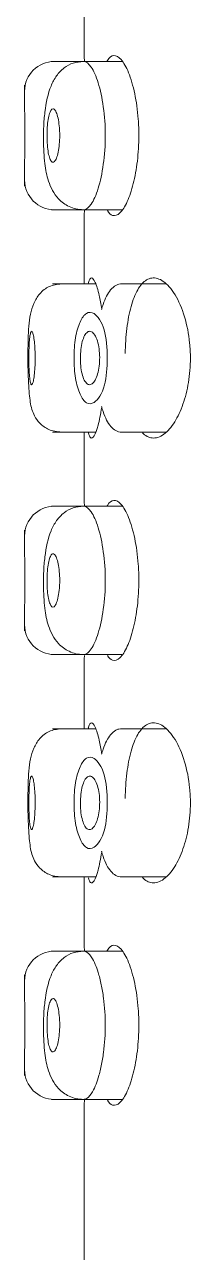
# Model space of a CAD drawing. Header units: metres. Extents: x 113 to 2416, y -346 to 476.
# Drawn here: x 322.66775 to 322.67054, y -163.37175 to -163.35105 of the extents above; entities that cross this region are included whole.
import ezdxf

# ---------------------------------------------------------------- set-up
doc = ezdxf.new("R2010")
doc.units = ezdxf.units.M
doc.layers.add('SE-3', color=253, linetype='Continuous', lineweight=5)

# ---------------------------------------------------------------- blocks, each defined once
blk = doc.blocks.new('A$C289e23ee')
at = {"layer": 'SE-3'}
for p, q in [((0.01229674249810842, 0.6992492815819134), (0.01229674249810842, 0.7003992815817384)), ((0.01174672648033948, 0.6991492815819385), (0.01228905267356595, 0.6991492815819385)), ((0.01228905267356595, 0.6991492815819385), (0.01293828330375391, 0.6991492815819385)), ((0.01129674249790469, 0.6983495703744467), (0.01129674249790469, 0.6987493104935112)), ((0.01129674249790469, 0.6970492816656844), (0.01129674249790469, 0.6974545078504235)), ((0.01228893331239078, 0.6966492815818839), (0.01174672648033948, 0.6966492815818839)), ((0.01293439914746841, 0.6966492815818839), (0.01228893331239078, 0.6966492815818839)), ((0.01229674249810842, 0.6953992815818566), (0.01229674249810842, 0.6965659997113818)), ((0.01176378401299871, 0.6953992815818566), (0.01249203824858114, 0.6953992815818566)), ((0.01292634544182647, 0.6953992815818566), (0.0136657211891702, 0.6953992815818566)), ((0.01248850383211675, 0.692899281581802), (0.01176378401299871, 0.692899281581802)), ((0.01229674249810842, 0.6917492815817496), (0.01229674249810842, 0.692899281581802)), ((0.01366953769542079, 0.692899281581802), (0.01292673827123281, 0.692899281581802)), ((0.01174672648033948, 0.6916492815817747), (0.01228905267356595, 0.6916492815817747)), ((0.01228905267356595, 0.6916492815817747), (0.01293828330375391, 0.6916492815817747)), ((0.01129674249790469, 0.6908495454316181), (0.01129674249790469, 0.6912493557025101)), ((0.01129674249790469, 0.689549186570801), (0.01129674249790469, 0.6899544829073676)), ((0.01228893331239078, 0.6891492815819475), (0.01174672648033948, 0.6891492815819475)), ((0.01293439914746841, 0.6891492815819475), (0.01228893331239078, 0.6891492815819475)), ((0.01229674249810842, 0.6878992815819203), (0.01229674249810842, 0.6890659997114454)), ((0.01176378401299871, 0.6878992815819203), (0.01249203824858114, 0.6878992815819203)), ((0.01292634544182647, 0.6878992815819203), (0.0136657211891702, 0.6878992815819203)), ((0.01248850383211675, 0.6853992815818657), (0.01176378401299871, 0.6853992815818657)), ((0.01229674249810842, 0.6842492815818133), (0.01229674249810842, 0.6853992815818657)), ((0.01366953769542079, 0.6853992815818657), (0.01292673827123281, 0.6853992815818657)), ((0.01174672648033948, 0.6841492815818384), (0.01228885486347053, 0.6841492815818384)), ((0.01228885486347053, 0.6841492815818384), (0.01293828330375391, 0.6841492815818384)), ((0.01129674249790469, 0.6833503699907197), (0.01129674249790469, 0.6837493557025738)), ((0.01129674249790469, 0.6820491865708647), (0.01129674249790469, 0.6824536364061515)), ((0.01228905267356595, 0.6816492815817838), (0.01174672648033948, 0.6816492815817838)), ((0.01293439914746841, 0.6816492815817838), (0.01228905267356595, 0.6816492815817838)), ((0.01229674249810842, 0.6683992815818129), (0.01229674249810842, 0.6815659997112817))]:
    blk.add_line(p, q, dxfattribs=at)
for centre, radius, start, end in [((0.01179674250073504, 0.6986492815313596), 0.0004999999955800105, 90.00000005680013, 179.999997901105), ((-0.003647685735415962, 0.6978992320812978), 0.01600148197342734, 4.505471481603699, 4.839814444397589), ((-0.005717342872742393, 0.6978992799887038), 0.01702004296233053, 358.4841995318442, 1.516021399168602), ((0.01179674249527807, 0.6971492815933544), 0.0004999999948143282, 180.000000655338, 270.0000000120114), ((-0.003647685735415962, 0.6978992320812978), 0.01600148197342734, 355.1609158969835, 355.4705051280985), ((-0.003647685735415962, 0.6903992320811341), 0.016001481973426, 4.505471481603699, 4.839814444397589), ((0.01179674249527807, 0.6911492815703042), 0.0004999999948143681, 89.9999999879886, 179.999999344662), ((-0.005717342872742393, 0.6903992550456479), 0.01702004296234239, 358.4841995318442, 1.516021399168602), ((0.01179674250073504, 0.689649281632299), 0.0004999999955799281, 180.000002098895, 269.9999999431998), ((-0.003647685735415962, 0.6903992320811341), 0.016001481973426, 355.1609158969835, 355.4705051280985), ((-0.003647685735415962, 0.6828992320811977), 0.01600148197342605, 4.505471481603699, 4.839814444397589), ((0.01179674249527807, 0.6836492815703679), 0.0004999999948141439, 89.9999999879886, 179.999999344662), ((-0.005778878050989533, 0.6828992552733126), 0.01708157842882399, 358.4868939505658, 1.513324718322231), ((0.01179674250073504, 0.6821492816323627), 0.0004999999955800942, 180.000002098895, 269.9999999431998), ((-0.003647685735415962, 0.6828992320811977), 0.01600148197342605, 355.1609158969835, 355.4705051280985)]:
    blk.add_arc(centre, radius, start, end, dxfattribs=at)
for points, knots in [([(0.01161563820181755, 0.6979397077567029), (0.01161602853329669, 0.6979794101035424), (0.01161750810291551, 0.6980931668325212), (0.01164170170244461, 0.6983833939255675), (0.01170465840544921, 0.6986796249583023), (0.01182857854013264, 0.6989130451061811), (0.01195260155003552, 0.6990457657646658), (0.01211075296299668, 0.6991327786118546), (0.01222389375828925, 0.6991440790696544), (0.01228951157185065, 0.699149260697439)], [0, 0, 0, 0, 0.05905987100299924, 0.197582746620513, 0.4731732848924618, 0.6091925289548723, 0.7432629748513943, 0.8739842998960854, 1, 1, 1, 1]), ([(0.01265425228706363, 0.6978992815819112), (0.01265425297282263, 0.6982300886596278), (0.01257902556784529, 0.6987298040397292), (0.01241717059423308, 0.6990817247900196), (0.01233038465755953, 0.699149801122374), (0.01228967329046782, 0.6991492440793792), (0.01228898700259151, 0.6991492247601201)], [0, 0, 0, 0, 0.1242780885645578, 0.1877349867474979, 0.2511767644285069, 0.2522659744426793, 0.2522659744426793, 0.2522659744426793, 0.2522659744426793]), ([(0.01268449643879421, 0.699153706672476), (0.01268659441569753, 0.699157433949793), (0.01268870852157988, 0.6991610503003614), (0.0126908383071509, 0.6991645539979601), (0.01272275733748529, 0.6992170638082627), (0.01275906864970011, 0.6992457213282961), (0.01279726238038847, 0.6992489626484968), (0.0128364836918422, 0.6992522911744601), (0.01287874311896076, 0.6992289557411624), (0.01292039798676115, 0.6991811095377471), (0.01296299355175279, 0.6991321828173369), (0.01300611830032494, 0.6990562455601577), (0.01304516660496802, 0.6989590765670783), (0.01308415517308958, 0.6988620562238594), (0.01312015012803158, 0.6987409256583561), (0.01314841437073255, 0.698605494729307), (0.01317563883952744, 0.6984750459819935), (0.01319639976594544, 0.6983273622912094), (0.01320759198955557, 0.6981755834072629), (0.01321426228463451, 0.6980851268550197), (0.01321770075122686, 0.697991934795553), (0.01321770075122686, 0.6978992815819112)], [0.6879538776373416, 0.6879538776373416, 0.6879538776373416, 0.6879538776373416, 0.6915412841189031, 0.6915412841189031, 0.6915412841189031, 0.7453074334462056, 0.7453074334462056, 0.7453074334462056, 0.800537664067332, 0.800537664067332, 0.800537664067332, 0.8570530949455946, 0.8570530949455946, 0.8570530949455946, 0.91352361095279, 0.91352361095279, 0.91352361095279, 0.9679165987022641, 0.9679165987022641, 0.9679165987022641, 1, 1, 1, 1]), ([(0.01188696335651684, 0.6979016028047482), (0.01188696335651684, 0.6978514416169475), (0.0118846769618699, 0.6978005913918679), (0.0118803503614231, 0.6977532760455034), (0.01187602524618114, 0.6977059769436238), (0.01186954964208553, 0.6976609109379552), (0.01186156261195492, 0.6976216912785986), (0.0118535045434669, 0.697582122790962), (0.01184369534979623, 0.6975474235046732), (0.01183304625004666, 0.697520346140962), (0.01182227184966678, 0.6974929501755724), (0.01181034672612213, 0.6974726062727115), (0.01179832738893083, 0.6974609815716377), (0.01178625000096645, 0.6974493007254097), (0.01177374461479985, 0.6974461070036142), (0.01176186749302133, 0.697451728925742), (0.01175003543761477, 0.6974573295161264), (0.01173849573973484, 0.6974718440568068), (0.011728167562012, 0.6974941284746166), (0.01171793157249112, 0.6975162139845708), (0.01170859612051345, 0.6975465521589541), (0.01170085219240491, 0.6975826362339177), (0.01169317616535182, 0.697618403913637), (0.01168684534280828, 0.6976608107555222), (0.01168229238140839, 0.697706322603679), (0.01167776270034437, 0.6977516017412455), (0.01167486318576039, 0.6978012032100906), (0.01167377711220752, 0.6978510113127214), (0.01167269182673181, 0.6979007832899953), (0.01167338584622257, 0.6979521285259835), (0.01167580854774997, 0.6980008214691935), (0.01167823796953371, 0.6980496494735036), (0.01168247385425047, 0.698097147943443), (0.01168823569827282, 0.698139442275604), (0.0116940267361656, 0.6981819508985865), (0.01170152155776805, 0.6982203659895987), (0.01171020486111729, 0.6982515819268684), (0.01171894242492044, 0.6982829929273322), (0.01172912684745597, 0.6983079758463901), (0.01174001080556764, 0.6983245259207962), (0.01175096060109126, 0.6983411761064673), (0.0117629220835056, 0.6983497497008813), (0.01177494656798217, 0.698349555380517), (0.01178701578368191, 0.6983493603373319), (0.01179948232714878, 0.6983403245938717), (0.01181127220883127, 0.6983231611048524), (0.01182304844309101, 0.6983060174841995), (0.01183447431634477, 0.6982802802738917), (0.01184448463931176, 0.6982480375364304), (0.01185442224453936, 0.6982160290188659), (0.01186323658970423, 0.698176705333097), (0.01187005508921857, 0.6981333343572516), (0.01187679827847887, 0.6980904424138572), (0.01188177172156202, 0.6980423928303736), (0.01188447267435322, 0.6979932189293123), (0.01188612290246738, 0.6979631746617798), (0.01188696335651684, 0.6979323068045034), (0.01188696335651684, 0.6979016028047482)], [0, 0, 0, 0, 0.05322926260638544, 0.05322926260638544, 0.05322926260638544, 0.1064270461067685, 0.1064270461067685, 0.1064270461067685, 0.1600994989956764, 0.1600994989956764, 0.1600994989956764, 0.2144167978073999, 0.2144167978073999, 0.2144167978073999, 0.2690083979331552, 0.2690083979331552, 0.2690083979331552, 0.323396589596101, 0.323396589596101, 0.323396589596101, 0.3772944383938016, 0.3772944383938016, 0.3772944383938016, 0.4307111145655103, 0.4307111145655103, 0.4307111145655103, 0.4838473111948453, 0.4838473111948453, 0.4838473111948453, 0.5369408867986761, 0.5369408867986761, 0.5369408867986761, 0.5901807150241696, 0.5901807150241696, 0.5901807150241696, 0.6436916022112439, 0.6436916022112439, 0.6436916022112439, 0.6975402382798456, 0.6975402382798456, 0.6975402382798456, 0.7517201643193229, 0.7517201643193229, 0.7517201643193229, 0.8061088355249562, 0.8061088355249562, 0.8061088355249562, 0.8604406829346515, 0.8604406829346515, 0.8604406829346515, 0.9143782643964541, 0.9143782643964541, 0.9143782643964541, 0.9677119690016208, 0.9677119690016208, 0.9677119690016208, 1, 1, 1, 1]), ([(0.01228948151668874, 0.696649300365678), (0.01224192609373631, 0.6966517854037448), (0.01216411888748326, 0.6966572258396155), (0.0120114049045128, 0.6967104126459418), (0.0118236704728929, 0.6968492250194487), (0.0116867537421399, 0.6971174062467327), (0.01163269571037517, 0.6974286080622534), (0.01161011296147763, 0.6977292677177758), (0.01161441248808615, 0.6978957323802462), (0.01161563820181755, 0.6979397077567029)], [0, 0, 0, 0, 0.08626591237410161, 0.1670763296893203, 0.3113784924287061, 0.5306076927930327, 0.7210175846093106, 0.9368442614725473, 1, 1, 1, 1]), ([(0.01228896065134677, 0.6966493361126851), (0.01228961932650918, 0.6966493173780037), (0.01233033689817375, 0.6966487247758124), (0.01241711819142211, 0.6967167474607123), (0.01257900939248202, 0.6970686973875928), (0.01265425160130462, 0.6975684174841064), (0.01265425228706363, 0.6978992815819112)], [0.7477226244549133, 0.7477226244549133, 0.7477226244549133, 0.7477226244549133, 0.7487679924335121, 0.8122656001602627, 0.875700490160708, 1, 1, 1, 1]), ([(0.01321770075122686, 0.6978992815819112), (0.01321770075122686, 0.6977541574911612), (0.01320907861548903, 0.6976070374945067), (0.01319305514601865, 0.6974702773434984), (0.01317704826482213, 0.6973336587748946), (0.01315330461733311, 0.6972036758971427), (0.01312476928109163, 0.6970899156272736), (0.01309542430630017, 0.6969729276166419), (0.01306031868620039, 0.6968699803426972), (0.01302322351415341, 0.6967879929710108), (0.01298420680399204, 0.6967017586351432), (0.01294199826310205, 0.696636409112287), (0.01290071344504895, 0.6965966767528045), (0.01285813712860318, 0.6965557014603547), (0.01281539067753101, 0.6965409059794894), (0.01277622607443618, 0.6965539674261692), (0.01274537270541032, 0.6965642570654182), (0.01271604828838235, 0.6965921304166187), (0.012689561609875, 0.6966362162191473)], [0, 0, 0, 0, 0.05070399058422477, 0.05070399058422477, 0.05070399058422477, 0.1013146333656143, 0.1013146333656143, 0.1013146333656143, 0.1533525828668225, 0.1533525828668225, 0.1533525828668225, 0.208130011342769, 0.208130011342769, 0.208130011342769, 0.2646734381368268, 0.2646734381368268, 0.2646734381368268, 0.3092374595401577, 0.3092374595401577, 0.3092374595401577, 0.3092374595401577]), ([(0.01236791595005116, 0.6954061985685058), (0.01236936523304166, 0.695412218358868), (0.01237084578991698, 0.6954179460188499), (0.01237235754882704, 0.6954233736701809), (0.01238621171654586, 0.6954731141477879), (0.01240309299367937, 0.6954990366469502), (0.01242195890375797, 0.6954992798058157), (0.01244095277837687, 0.6954995246142772), (0.01246247405737222, 0.6954737776062103), (0.01248444390051873, 0.6954243161745381), (0.01250663432023202, 0.6953743581514829), (0.01252986407911294, 0.6952988391743276), (0.01255132172667572, 0.6952038549757873), (0.01256644029757581, 0.6951369312667595), (0.01258095102542711, 0.6950590114223161), (0.0125938648956776, 0.6949734210587195)], [0.6899943919705148, 0.6899943919705148, 0.6899943919705148, 0.6899943919705148, 0.6958280056603726, 0.6958280056603726, 0.6958280056603726, 0.7492842658636143, 0.7492842658636143, 0.7492842658636143, 0.8031030128555685, 0.8031030128555685, 0.8031030128555685, 0.8574732818833353, 0.8574732818833353, 0.8574732818833353, 0.8957939321526619, 0.8957939321526619, 0.8957939321526619, 0.8957939321526619]), ([(0.01298798935061996, 0.6942227642894778), (0.01298920428774863, 0.6942960944769112), (0.01299221808989159, 0.6943690746732756), (0.01299701522333407, 0.6944401315084434), (0.0130065338975669, 0.6945811254600613), (0.01302334138875949, 0.6947183655123155), (0.01304657033728063, 0.6948410134605894), (0.01307010850263168, 0.6949652940623565), (0.01310088149870126, 0.6950778834144131), (0.01313716745011106, 0.6951707664228053), (0.01317469403778659, 0.6952668251497727), (0.01321909907386498, 0.6953443362918534), (0.01326765518382444, 0.6953987367224528), (0.01331876849639002, 0.6954560021464005), (0.01337579314161985, 0.6954892129095498), (0.01343484352440782, 0.6954972818233074), (0.01349744535121999, 0.6955058360229742), (0.01356396748900579, 0.695486430543113), (0.01362909867560802, 0.6954410551391703), (0.01369699163973337, 0.6953937556680359), (0.01376528690019541, 0.6953168424425513), (0.01382688746792837, 0.6952154468838927), (0.01388781402823724, 0.6951151607527919), (0.01394400285101938, 0.6949875027240324), (0.01398741154383742, 0.6948424999132641), (0.01402728476563198, 0.694709307023075), (0.01405744979041401, 0.6945569513050742), (0.01407272248701474, 0.6944002012315451), (0.01408073759779427, 0.6943179387984202), (0.01408486366375428, 0.6942333856471379), (0.01408486366375428, 0.6941492815818293)], [0.5084879584807293, 0.5084879584807293, 0.5084879584807293, 0.5084879584807293, 0.5333768580322412, 0.5333768580322412, 0.5333768580322412, 0.5827379281788343, 0.5827379281788343, 0.5827379281788343, 0.6327426795821904, 0.6327426795821904, 0.6327426795821904, 0.6844555522308429, 0.6844555522308429, 0.6844555522308429, 0.7389086654601413, 0.7389086654601413, 0.7389086654601413, 0.7966828370518355, 0.7966828370518355, 0.7966828370518355, 0.8569905007848546, 0.8569905007848546, 0.8569905007848546, 0.9167290982680544, 0.9167290982680544, 0.9167290982680544, 0.9715895536288536, 0.9715895536288536, 0.9715895536288536, 1, 1, 1, 1]), ([(0.01135462372343454, 0.6939584036220623), (0.01135458122274713, 0.6939596183991199), (0.01135181749481262, 0.6940386680008288), (0.01135184142134449, 0.694221643410927), (0.01135726246997137, 0.6945471605245785), (0.01137327860800497, 0.6948235825744433), (0.01144441846457767, 0.6950746159291867), (0.01154407911820954, 0.6952415596029624), (0.01170805224268179, 0.6953716073135894), (0.01183994022761681, 0.6953902683004145), (0.01191839855658827, 0.6953992818535681)], [0, 0, 0, 0, 0.001750990427109037, 0.1319818934062625, 0.2594359699375371, 0.5047783869496275, 0.6216853769415421, 0.74198328533344, 0.8692373847216028, 1, 1, 1, 1]), ([(0.01259043101066482, 0.6949671937050681), (0.01259878552986038, 0.6949977637321609), (0.01260743063124892, 0.6950262102737526), (0.0126525691384245, 0.6951583082544204), (0.01269106129205966, 0.6952339639872918), (0.01276996937252761, 0.6953296186987501), (0.01279880104988251, 0.6953555303676495), (0.01284584204171324, 0.695382024422841), (0.01286215461863094, 0.6953887926623139), (0.01289594256689952, 0.695397617730876), (0.01292137531476101, 0.6953994725204922), (0.01293164626571297, 0.6953992070167061)], [0.6099334988012348, 0.6099334988012348, 0.6099334988012348, 0.6099334988012348, 0.625, 0.625, 0.6875, 0.6875, 0.71875, 0.71875, 0.734375, 0.734375, 0.7499062241588966, 0.7499062241588966, 0.7499062241588966, 0.7499062241588966]), ([(0.01268611116751117, 0.6941492815818293), (0.01268643132965508, 0.693985818659101), (0.01266033032965197, 0.6936297181828905), (0.01248702209744579, 0.6933791285574245), (0.01233522629303252, 0.6933672899125014), (0.01222411574411808, 0.6935228650712162), (0.01214472812847589, 0.6937907763104505), (0.01212132800031895, 0.6941484267868674), (0.01214446398120117, 0.6945062448890695), (0.0122234459308288, 0.6947746034380344), (0.01233474807071389, 0.6949291090573553), (0.012483829224891, 0.6949205353242434), (0.01265692377859295, 0.6946782372634317), (0.01268577465265253, 0.6943210932909807), (0.01268611116751117, 0.6941492815818293)], [0, 0, 0, 0, 0.09600240054173727, 0.2094954431129601, 0.2824456303689644, 0.3552391147205659, 0.4282279882871728, 0.4999303618340795, 0.571519053378077, 0.6446201235917028, 0.7168781339478388, 0.7906222331215047, 0.8990943253191575, 1, 1, 1, 1]), ([(0.01136772129933661, 0.6941484580687103), (0.01136772129933661, 0.6940981256087326), (0.01136850775895937, 0.6940470985219491), (0.01137005273261593, 0.6939996011236218), (0.0113715977735751, 0.6939521016677901), (0.01137394744176845, 0.69390682191586), (0.01137700007296871, 0.6938675240556478), (0.01138004954003691, 0.6938282669221536), (0.01138388986140626, 0.6937938963481685), (0.01138831048677957, 0.6937672616653145), (0.01139272771291644, 0.6937406474624623), (0.01139785057597464, 0.6937210236265656), (0.01140333109145786, 0.6937099937848217), (0.01140881702298202, 0.6936989530416469), (0.01141481401504052, 0.693696217259756), (0.01142083988810327, 0.6937019796312853), (0.01142688454541485, 0.693707759965335), (0.0114331229605682, 0.6937222470990747), (0.01143898506364849, 0.6937442264671319), (0.01144486959168489, 0.6937662899145636), (0.01145053288922782, 0.6937965100199364), (0.01145540375495102, 0.6938323950451633), (0.01146028346869343, 0.6938683452588776), (0.0114644973377267, 0.6939109780087875), (0.01146758726503094, 0.6939567671227707), (0.01147067110235866, 0.6940024659882766), (0.0114727162567192, 0.6940525793036869), (0.0114734883840697, 0.6941029291409251), (0.01147425691345916, 0.694153044357634), (0.01147378407762289, 0.6942047835064642), (0.01147212004610765, 0.6942538262172349), (0.01147046274894592, 0.6943026704626192), (0.01146758073031151, 0.6943501886419909), (0.01146379181676593, 0.6943924437328661), (0.01146000594457064, 0.6944346649107302), (0.01145521569236507, 0.6944727942025821), (0.0114499256519025, 0.694503708010032), (0.01144462321911988, 0.6945346942316775), (0.01143867826016276, 0.6945592842165098), (0.01143267179116947, 0.6945754781809939), (0.01142664535831273, 0.6945917259700565), (0.01142039448171772, 0.6945999691361777), (0.01141446890773068, 0.6945995398892393), (0.0114085299418889, 0.6945991096723247), (0.0114027540479924, 0.6945899549085226), (0.01139758099037635, 0.6945728310007127), (0.01139240475498582, 0.6945556965720954), (0.01138768596132422, 0.69453010915079), (0.0113837219791435, 0.6944981824220378), (0.01137975991781559, 0.6944662711646998), (0.01137643739133409, 0.6944271448929413), (0.0113739216848785, 0.694384043439257), (0.01137140826853056, 0.6943409812218562), (0.0113696260759184, 0.6942927613036574), (0.01136864791982362, 0.6942433817951752), (0.01136803174762235, 0.6942122760556941), (0.01136772129933661, 0.6941802785496094), (0.01136772129933661, 0.6941484580687103)], [0, 0, 0, 0, 0.05359125453332326, 0.05359125453332326, 0.05359125453332326, 0.1071863974132041, 0.1071863974132041, 0.1071863974132041, 0.1607251753848556, 0.1607251753848556, 0.1607251753848556, 0.2142205165563045, 0.2142205165563045, 0.2142205165563045, 0.2677669526262157, 0.2677669526262157, 0.2677669526262157, 0.3214811121993855, 0.3214811121993855, 0.3214811121993855, 0.3754048412940756, 0.3754048412940756, 0.3754048412940756, 0.4294315778830123, 0.4294315778830123, 0.4294315778830123, 0.4833537711620187, 0.4833537711620187, 0.4833537711620187, 0.5370216242479229, 0.5370216242479229, 0.5370216242479229, 0.5904666970803716, 0.5904666970803716, 0.5904666970803716, 0.6438650866426724, 0.6438650866426724, 0.6438650866426724, 0.6973886960995644, 0.6973886960995644, 0.6973886960995644, 0.7510930371855584, 0.7510930371855584, 0.7510930371855584, 0.8049216879185425, 0.8049216879185425, 0.8049216879185425, 0.8587849160139733, 0.8587849160139733, 0.8587849160139733, 0.9126222507947115, 0.9126222507947115, 0.9126222507947115, 0.9664102576642271, 0.9664102576642271, 0.9664102576642271, 1, 1, 1, 1]), ([(0.01223483505731338, 0.6941462327652772), (0.01223483505731338, 0.6941962688238874), (0.01223768374251222, 0.6942469922413039), (0.01224315087978312, 0.6942941883506393), (0.01224861602116789, 0.6943413672307344), (0.01225684637660152, 0.6943863148342899), (0.01226722305267458, 0.6944254426974368), (0.01227769991459127, 0.6944649483371705), (0.01229064925286139, 0.6944995940976497), (0.01230510484759861, 0.6945267053168465), (0.01231980044980219, 0.6945542666663442), (0.01233645278574613, 0.6945747918969829), (0.01235378564473422, 0.6945867234943108), (0.01237137940410094, 0.694598834690467), (0.01239015759068707, 0.6946024242050299), (0.01240860121464493, 0.6945972079648328), (0.01242717941698857, 0.6945919536629646), (0.0124459349876247, 0.6945776099544929), (0.01246322662967714, 0.694555266061414), (0.01248041823049562, 0.6945330514389099), (0.01249664425307628, 0.6945022817963746), (0.01251035762146557, 0.6944654339573191), (0.0125238089098616, 0.6944292903279603), (0.01253521616393982, 0.6943862532587701), (0.01254342618852888, 0.69433995565403), (0.01255143578458728, 0.6942947882974551), (0.01255662146780878, 0.6942452428675807), (0.01255846461975807, 0.6941955399939417), (0.01256027768835111, 0.6941466483657024), (0.01255890939086157, 0.6940962627539449), (0.01255452190247297, 0.6940485311916547), (0.01255012707127889, 0.6940007197507185), (0.012542594646618, 0.6939542824791971), (0.01253266099087114, 0.6939128430979764), (0.01252253783235346, 0.6938706131837336), (0.01250966119863506, 0.6938324389944484), (0.01249519551669209, 0.6938011919824731), (0.01248035271731851, 0.6937691303658795), (0.01246344397981147, 0.6937434939569158), (0.01244592369624797, 0.6937262401846311), (0.01242806371732286, 0.693708651884279), (0.01240908003541108, 0.6936992978615564), (0.01239056944172034, 0.6936989926048938), (0.01237199179644222, 0.6936986862427403), (0.01235336973917356, 0.6937075026808799), (0.0123362560684086, 0.6937248473978599), (0.01231934696937742, 0.6937419847809707), (0.01230342965249065, 0.6937679494167952), (0.01228980990339323, 0.6938006577907601), (0.0122764575089036, 0.6938327241005737), (0.0122649323292876, 0.6938721852050804), (0.0122561468814979, 0.6939157339514423), (0.01224751723060535, 0.693958510423343), (0.01224128505049293, 0.694006426271315), (0.01223791672367724, 0.694055450643944), (0.01223587085263489, 0.694085227306303), (0.01223483505731338, 0.6941158102902847), (0.01223483505731338, 0.6941462327652772)], [0, 0, 0, 0, 0.05277086759479728, 0.05277086759479728, 0.05277086759479728, 0.1055084109541243, 0.1055084109541243, 0.1055084109541243, 0.1587528656213807, 0.1587528656213807, 0.1587528656213807, 0.2128911523242907, 0.2128911523242907, 0.2128911523242907, 0.2678602061336334, 0.2678602061336334, 0.2678602061336334, 0.3232486357932509, 0.3232486357932509, 0.3232486357932509, 0.3783288068746878, 0.3783288068746878, 0.3783288068746878, 0.43235212187793, 0.43235212187793, 0.43235212187793, 0.4850344808755417, 0.4850344808755417, 0.4850344808755417, 0.5368294779314152, 0.5368294779314152, 0.5368294779314152, 0.5886943476713995, 0.5886943476713995, 0.5886943476713995, 0.6415507560638428, 0.6415507560638428, 0.6415507560638428, 0.6958045534954143, 0.6958045534954143, 0.6958045534954143, 0.7511370193992591, 0.7511370193992591, 0.7511370193992591, 0.806689461437956, 0.806689461437956, 0.806689461437956, 0.8615802351443659, 0.8615802351443659, 0.8615802351443659, 0.9153807132873396, 0.9153807132873396, 0.9153807132873396, 0.968208823938895, 0.968208823938895, 0.968208823938895, 1, 1, 1, 1]), ([(0.01408486366375428, 0.6941492815818293), (0.01408486366375428, 0.6940098999842377), (0.01407325408030147, 0.6938685968126066), (0.01405176691736187, 0.6937374460224675), (0.01403032111824132, 0.6936065477055564), (0.0139986162047876, 0.6934822382482508), (0.01396048381133141, 0.6933727978783537), (0.01392041369348362, 0.693257796219612), (0.01387236739122955, 0.6931562556070077), (0.0138210182544185, 0.6930735602152964), (0.01376430305475651, 0.6929822230293468), (0.0137021912736941, 0.692911533826944), (0.01364012635707468, 0.6928654437889037), (0.01357327019462673, 0.6928157957227796), (0.01350468398862859, 0.6927934288745092), (0.01344017152899823, 0.6928006204505692), (0.01338292954818598, 0.6928070015445229), (0.01332744504583161, 0.6928369822538372), (0.01327722272611709, 0.692889493091414)], [0, 0, 0, 0, 0.04759210917846703, 0.04759210917846703, 0.04759210917846703, 0.09502177077547672, 0.09502177077547672, 0.09502177077547672, 0.1448396049486738, 0.1448396049486738, 0.1448396049486738, 0.1999294591171814, 0.1999294591171814, 0.1999294591171814, 0.2593733121905545, 0.2593733121905545, 0.2593733121905545, 0.3121883139806357, 0.3121883139806357, 0.3121883139806357, 0.3121883139806357]), ([(0.01191833654496577, 0.6928992797298434), (0.01183792105115344, 0.6929075288661153), (0.01170963446151063, 0.6929239002063952), (0.01154842320642047, 0.6930398934674287), (0.01145846494813441, 0.6931697749149208), (0.01140041308093487, 0.6933261860495605), (0.01137894623292368, 0.6934943008771626), (0.01136057470642982, 0.6937374177008024), (0.01135681818362855, 0.693873478509957), (0.01135462372343454, 0.6939584036220623)], [0, 0, 0, 0, 0.1487479176276617, 0.2785054823267833, 0.3911183160987174, 0.4950277612168902, 0.7210279684567785, 0.8530286587343459, 1, 1, 1, 1]), ([(0.01259418435705584, 0.6933271292108003), (0.01259375302964827, 0.6933242552882604), (0.01259332002695146, 0.6933213915497873), (0.01259288538034298, 0.6933185381509048), (0.01257493285987721, 0.6932006822217573), (0.0125537426551432, 0.69309725040155), (0.01253205214237596, 0.693016231482332), (0.01250996416905537, 0.6929337279598968), (0.01248679615349602, 0.6928722137218557), (0.01246520460102829, 0.6928367110088658), (0.01244347851655903, 0.6928009870865282), (0.01242276883107252, 0.692790645889616), (0.01240495157520627, 0.6928068042080469), (0.01239179949465097, 0.6928187317185603), (0.0123799456145548, 0.692845362651795), (0.01236969316499881, 0.6928853159427746)], [0.1040278332724696, 0.1040278332724696, 0.1040278332724696, 0.1040278332724696, 0.1053174562200996, 0.1053174562200996, 0.1053174562200996, 0.1585830172401973, 0.1585830172401973, 0.1585830172401973, 0.2128464726446092, 0.2128464726446092, 0.2128464726446092, 0.2674654882283562, 0.2674654882283562, 0.2674654882283562, 0.3077834143874579, 0.3077834143874579, 0.3077834143874579, 0.3077834143874579]), ([(0.01292646026644206, 0.6928992896253732), (0.01286156848522069, 0.6928994044984194), (0.01279829698563617, 0.6929349228463053), (0.01269466485877047, 0.6930571299447621), (0.01265411862635801, 0.6931361421548701), (0.01260747975351251, 0.6932721091532841), (0.01259855762231155, 0.6933013602054672), (0.01259001624470102, 0.6933325615332961)], [0.2516025714203947, 0.2516025714203947, 0.2516025714203947, 0.2516025714203947, 0.3125, 0.3125, 0.375, 0.375, 0.3903017020928813, 0.3903017020928813, 0.3903017020928813, 0.3903017020928813]), ([(0.01268449643879421, 0.6916537066725397), (0.01268659441569753, 0.6916574339498567), (0.01268870852157988, 0.691661050300425), (0.0126908383071509, 0.6916645539980237), (0.01272275733748529, 0.6917170638083263), (0.01275906864970011, 0.6917457213281324), (0.01279726238038847, 0.6917489626483331), (0.0128364836918422, 0.6917522911745237), (0.01287874311896076, 0.6917289557412261), (0.01292039798676115, 0.6916811095378108), (0.01296299355175279, 0.6916321828174006), (0.01300611830032494, 0.6915562455602213), (0.01304516660496802, 0.691459076567142), (0.01308415517308958, 0.6913620562239231), (0.01312015012803158, 0.6912409256584198), (0.01314841437073255, 0.6911054947293707), (0.01317563883952744, 0.6909750459818298), (0.01319639976594544, 0.6908273622912731), (0.01320759198955557, 0.6906755834073266), (0.01321426228463451, 0.690585126854856), (0.01321770075122686, 0.6904919347953893), (0.01321770075122686, 0.6903992815817475)], [0.6879538776373368, 0.6879538776373368, 0.6879538776373368, 0.6879538776373368, 0.6915412841189031, 0.6915412841189031, 0.6915412841189031, 0.7453074334462055, 0.7453074334462055, 0.7453074334462055, 0.800537664067332, 0.800537664067332, 0.800537664067332, 0.8570530949455946, 0.8570530949455946, 0.8570530949455946, 0.9135236109527902, 0.9135236109527902, 0.9135236109527902, 0.9679165987022643, 0.9679165987022643, 0.9679165987022643, 1, 1, 1, 1]), ([(0.01161563820181755, 0.6904397077567666), (0.01161602853329669, 0.690479410103606), (0.01161750810291551, 0.6905931668325849), (0.01164170170244461, 0.6908833939256311), (0.01170465840544921, 0.6911796249583659), (0.01182857854013264, 0.6914130451060174), (0.01195260155003552, 0.6915457657645021), (0.01211075296299668, 0.6916327786119183), (0.01222389375828925, 0.691644079069718), (0.01228951157185065, 0.6916492606975027)], [0, 0, 0, 0, 0.05905987100184713, 0.1975827466222853, 0.4731732848983614, 0.6091925289614676, 0.7432629748576746, 0.87398429990235, 1, 1, 1, 1]), ([(0.01265425228706363, 0.6903992815817475), (0.01265425297282263, 0.6907300886596914), (0.01257902556784529, 0.6912298040397928), (0.01241717059423308, 0.6915817247900833), (0.01233038465755953, 0.6916498011222103), (0.01228967329046782, 0.6916492440794428), (0.01228898700259151, 0.6916492247599564)], [0, 0, 0, 0, 0.124278088564563, 0.1877349867474966, 0.2511767644285072, 0.2522659744426814, 0.2522659744426814, 0.2522659744426814, 0.2522659744426814]), ([(0.01188696335651684, 0.6904016028045845), (0.01188696335651684, 0.6904513722937082), (0.01188471196104501, 0.6905018296200325), (0.01188042891857322, 0.6905487890990827), (0.01187614620670274, 0.6905957449606177), (0.01186971933833547, 0.6906404912864019), (0.01186177941275446, 0.6906793786836971), (0.01185381539011132, 0.6907183841013449), (0.0118441192457226, 0.6907525627510296), (0.0118335956594251, 0.6907792105510708), (0.01182296448354236, 0.6908061307909321), (0.01181120486256759, 0.6908261027081863), (0.0117993524804092, 0.6908375699250229), (0.01178737746698744, 0.6908491557881717), (0.01177498222426721, 0.6908523771397341), (0.01176319567724704, 0.6908469893886178), (0.01175134331373329, 0.6908415715518714), (0.01173977852698727, 0.6908272943224603), (0.01172940397276534, 0.690805315143578), (0.01171903343851, 0.6907833444807494), (0.01170956080926544, 0.6907530631061292), (0.01170167998992611, 0.6907169603042149), (0.01169383560994675, 0.6906810244370973), (0.01168734530705251, 0.6906383178710058), (0.01168265868403751, 0.6905923909356062), (0.01167800164915889, 0.6905467539503007), (0.01167499228716906, 0.6904966663121996), (0.01167383417981682, 0.690446314191675), (0.01167268308012126, 0.6903962667666548), (0.01167332804737953, 0.6903445686621836), (0.01167573371316166, 0.6902955412381999), (0.01167812854231443, 0.6902467346715895), (0.01168233675201691, 0.6901992256039904), (0.01168808454571035, 0.6901569617467231), (0.01169382189294765, 0.6901147747026499), (0.01170125517222687, 0.6900766532031213), (0.01170987049630412, 0.6900457158952378), (0.01171850338772629, 0.6900147155050291), (0.01172856315218951, 0.6899900778556258), (0.01173930853150296, 0.6899737560234627), (0.0117501225499268, 0.689957329931147), (0.01176192785800367, 0.689948872741823), (0.01177379614631491, 0.6899489955095106), (0.01178577417971383, 0.6899491194127023), (0.01179814324626705, 0.6899579813039765), (0.01180986095454273, 0.6899748158717358), (0.01182167257451283, 0.6899917853612152), (0.01183314462599583, 0.6900173247389176), (0.0118432332473617, 0.6900493490284845), (0.01185333848428627, 0.6900814260598764), (0.01186233115726054, 0.6901209109335724), (0.01186932662307072, 0.6901645488033665), (0.01187627180337358, 0.6902078729900296), (0.01188143600433023, 0.6902565132225646), (0.0118842769415437, 0.6903063779285077), (0.01188605393230091, 0.6903375680345363), (0.01188696335651684, 0.6903696761829252), (0.01188696335651684, 0.6904016028045845)], [0, 0, 0, 0, 0.0528082927481799, 0.0528082927481799, 0.0528082927481799, 0.1056081455808308, 0.1056081455808308, 0.1056081455808308, 0.1585622615653459, 0.1585622615653459, 0.1585622615653459, 0.2120627089186831, 0.2120627089186831, 0.2120627089186831, 0.2661269720175088, 0.2661269720175088, 0.2661269720175088, 0.3205024810516497, 0.3205024810516497, 0.3205024810516497, 0.3748613799084342, 0.3748613799084342, 0.3748613799084342, 0.4289683662811546, 0.4289683662811546, 0.4289683662811546, 0.4827301685868726, 0.4827301685868726, 0.4827301685868726, 0.5361618235349632, 0.5361618235349632, 0.5361618235349632, 0.5893475850251038, 0.5893475850251038, 0.5893475850251038, 0.6424316684785343, 0.6424316684785343, 0.6424316684785343, 0.6956204425046312, 0.6956204425046312, 0.6956204425046312, 0.7491491623083404, 0.7491491623083404, 0.7491491623083404, 0.8031787838906976, 0.8031787838906976, 0.8031787838906976, 0.8576523588644779, 0.8576523588644779, 0.8576523588644779, 0.9122262744861289, 0.9122262744861289, 0.9122262744861289, 0.9664103723473891, 0.9664103723473891, 0.9664103723473891, 1, 1, 1, 1]), ([(0.01228948151668874, 0.6891493003657416), (0.01224192609373631, 0.6891517854038085), (0.01216411888748326, 0.6891572258396792), (0.0120114049045128, 0.6892104126460055), (0.0118236704728929, 0.6893492250195123), (0.0116867537421399, 0.6896174062467963), (0.01163269571037517, 0.689928608062317), (0.01161011296147763, 0.6902292677178394), (0.01161441248808615, 0.6903957323803098), (0.01161563820181755, 0.6904397077567666)], [0, 0, 0, 0, 0.08626591237863908, 0.1670763296946717, 0.3113784924351889, 0.5306076927999019, 0.7210175846131145, 0.9368442614717021, 1, 1, 1, 1]), ([(0.01228896065134677, 0.6891493361127488), (0.01228961932650918, 0.68914931737784), (0.01233033689817375, 0.6891487247756487), (0.01241711819142211, 0.689216747460776), (0.01257900939248202, 0.6895686973876565), (0.01265425160130462, 0.69006841748417), (0.01265425228706363, 0.6903992815817475)], [0.7477226244549112, 0.7477226244549112, 0.7477226244549112, 0.7477226244549112, 0.7487679924335103, 0.8122656001602615, 0.8757004901607071, 1, 1, 1, 1]), ([(0.01321770075122686, 0.6903992815817475), (0.01321770075122686, 0.6902541574912249), (0.01320907861548903, 0.6901070374945704), (0.01319305514601865, 0.6899702773435621), (0.01317704826482213, 0.6898336587747309), (0.01315330461733311, 0.6897036758972064), (0.01312476928109163, 0.6895899156273373), (0.01309542430630017, 0.6894729276167055), (0.01306031868620039, 0.6893699803427609), (0.01302322351415341, 0.6892879929708471), (0.01298420680399204, 0.6892017586352068), (0.01294199826310205, 0.6891364091121233), (0.01290071344504895, 0.6890966767528681), (0.01285813712860318, 0.6890557014604184), (0.01281539067753101, 0.689040905979553), (0.01277622607443618, 0.6890539674262328), (0.01274537270541032, 0.6890642570654819), (0.01271604828838235, 0.6890921304166824), (0.012689561609875, 0.689136216219211)], [0, 0, 0, 0, 0.05070399058422477, 0.05070399058422477, 0.05070399058422477, 0.1013146333656143, 0.1013146333656143, 0.1013146333656143, 0.1533525828668225, 0.1533525828668225, 0.1533525828668225, 0.208130011342769, 0.208130011342769, 0.208130011342769, 0.2646734381368268, 0.2646734381368268, 0.2646734381368268, 0.309237459540148, 0.309237459540148, 0.309237459540148, 0.309237459540148]), ([(0.01236791595005116, 0.6879061985683421), (0.01236936523304166, 0.6879122183589317), (0.01237084578991698, 0.6879179460186862), (0.01237235754882704, 0.6879233736702446), (0.01238621171654586, 0.6879731141478516), (0.01240309299367937, 0.6879990366467865), (0.01242195890375797, 0.6879992798058794), (0.01244095277837687, 0.6879995246143409), (0.01246247405737222, 0.6879737776060466), (0.01248444390051873, 0.6879243161746018), (0.01250663432023202, 0.6878743581515465), (0.01252986407911294, 0.6877988391743912), (0.01255132172667572, 0.6877038549756236), (0.0125664404280883, 0.6876369306897487), (0.0125809512759929, 0.6875590100783739), (0.01259386522946215, 0.6874734188446183)], [0.6899943919705129, 0.6899943919705129, 0.6899943919705129, 0.6899943919705129, 0.6958280056603726, 0.6958280056603726, 0.6958280056603726, 0.7492842658636143, 0.7492842658636143, 0.7492842658636143, 0.8031030128555685, 0.8031030128555685, 0.8031030128555685, 0.8574732818833353, 0.8574732818833353, 0.8574732818833353, 0.8957942625947011, 0.8957942625947011, 0.8957942625947011, 0.8957942625947011]), ([(0.01298798935061996, 0.6867227642895415), (0.01298920428774863, 0.6867960944769749), (0.01299221808989159, 0.6868690746733392), (0.01299701522333407, 0.6869401315085071), (0.0130065338975669, 0.687081125460125), (0.01302334138875949, 0.6872183655123791), (0.01304657033728063, 0.687341013460653), (0.01307010850263168, 0.6874652940624202), (0.01310088149870126, 0.6875778834144768), (0.01313716745011106, 0.6876707664226416), (0.01317469403778659, 0.6877668251498363), (0.01321909907386498, 0.6878443362916897), (0.01326765518382444, 0.6878987367222891), (0.01331876849639002, 0.6879560021462368), (0.01337579314161985, 0.6879892129093861), (0.01343484352440782, 0.687997281823371), (0.01349744535121999, 0.6880058360228105), (0.01356396748900579, 0.6879864305431767), (0.01362909867560802, 0.687941055139234), (0.01369699163973337, 0.6878937556680995), (0.01376528690019541, 0.687816842442615), (0.01382688746792837, 0.687715446883729), (0.01388781402823724, 0.6876151607528556), (0.01394400285101938, 0.6874875027240961), (0.01398741154383742, 0.6873424999133277), (0.01402728476563198, 0.6872093070229113), (0.01405744979041401, 0.6870569513051379), (0.01407272248701474, 0.6869002012316088), (0.01408073759779427, 0.6868179387982565), (0.01408486366375428, 0.6867333856469742), (0.01408486366375428, 0.686649281581893)], [0.5084879584807293, 0.5084879584807293, 0.5084879584807293, 0.5084879584807293, 0.5333768580322411, 0.5333768580322411, 0.5333768580322411, 0.5827379281788343, 0.5827379281788343, 0.5827379281788343, 0.6327426795821904, 0.6327426795821904, 0.6327426795821904, 0.6844555522308429, 0.6844555522308429, 0.6844555522308429, 0.7389086654601413, 0.7389086654601413, 0.7389086654601413, 0.7966828370518354, 0.7966828370518354, 0.7966828370518354, 0.8569905007848546, 0.8569905007848546, 0.8569905007848546, 0.9167290982680544, 0.9167290982680544, 0.9167290982680544, 0.9715895536288536, 0.9715895536288536, 0.9715895536288536, 1, 1, 1, 1]), ([(0.01135462372343454, 0.686458403622126), (0.01135458122274713, 0.6864596183989562), (0.01135181749481262, 0.6865386680008925), (0.01135184142134449, 0.6867216434109906), (0.01135726246997137, 0.6870471605246422), (0.01137327860800497, 0.6873235825742796), (0.01144441846457767, 0.687574615929023), (0.01154407911820954, 0.6877415596030261), (0.01170805224268179, 0.687871607313653), (0.01183994022761681, 0.6878902683004782), (0.01191839855658827, 0.6878992818534044)], [0, 0, 0, 0, 0.001750990428267238, 0.1319818934153564, 0.2594359699507235, 0.5047783869631504, 0.62168537695265, 0.7419832853408499, 0.869237384724938, 1, 1, 1, 1]), ([(0.01259043101066482, 0.6874671937051318), (0.01259878552986038, 0.6874977637322246), (0.01260743063124892, 0.6875262102735888), (0.0126525691384245, 0.687658308254484), (0.01269106129205966, 0.6877339639873554), (0.01276996937252761, 0.6878296186988138), (0.01279880104988251, 0.6878555303677132), (0.01284584204171324, 0.6878820244229047), (0.01286215461863094, 0.6878887926623776), (0.01289594256689952, 0.6878976177309397), (0.01292137531476101, 0.6878994725205558), (0.01293164626571297, 0.6878992070165424)], [0.6099334988016664, 0.6099334988016664, 0.6099334988016664, 0.6099334988016664, 0.625, 0.625, 0.6875, 0.6875, 0.71875, 0.71875, 0.734375, 0.734375, 0.7499062241588828, 0.7499062241588828, 0.7499062241588828, 0.7499062241588828]), ([(0.01268611116751117, 0.686649281581893), (0.01268643132965508, 0.6864858186589373), (0.01266033032965197, 0.6861297181829542), (0.01248702209744579, 0.6858791285574881), (0.01233522629303252, 0.6858672899125651), (0.01222411574411808, 0.6860228650712799), (0.01214472812847589, 0.6862907763102868), (0.01212132800031895, 0.686648426786931), (0.01214446398120117, 0.6870062448891332), (0.0122234459308288, 0.6872746034380981), (0.01233474807071389, 0.6874291090574189), (0.01248382922534574, 0.687420535324307), (0.01265692377859295, 0.6871782372634954), (0.01268577465265253, 0.686821093290817), (0.01268611116751117, 0.686649281581893)], [0, 0, 0, 0, 0.09600240053893112, 0.2094954431127216, 0.2824456303680963, 0.3552391147196817, 0.4282279882848245, 0.4999303618337135, 0.5715190533788184, 0.6446201235916388, 0.716878133949928, 0.7906222331215215, 0.8990943253220928, 1, 1, 1, 1]), ([(0.01141460574712028, 0.6871012945417334), (0.0114086550042316, 0.6871008778542347), (0.01140286762250753, 0.6870917047431959), (0.0113976848278412, 0.6870745525673811), (0.01139250231420874, 0.6870574013222068), (0.0113877779576228, 0.6870317998428419), (0.01138380754440504, 0.6869998690345511), (0.01137983247002694, 0.6869679007407541), (0.01137649839068899, 0.6869287068146406), (0.0113739717493786, 0.6868855286953277), (0.01137144370653687, 0.6868423266262909), (0.01136964951405162, 0.6867939430806729), (0.01136866211385268, 0.6867443855015409), (0.01136767521478532, 0.6866948530963128), (0.01136746485775575, 0.6866427775465382), (0.01136804059746055, 0.6865924862618868), (0.01136861530534361, 0.6865422851227123), (0.01136999069916556, 0.6864924707625306), (0.01137211613371392, 0.6864472044472478), (0.01137423474068555, 0.6864020835474349), (0.01137716181523274, 0.6863602314277415), (0.01138076000637511, 0.6863251584812389), (0.01138434410307809, 0.6862902229225512), (0.01138869863092395, 0.6862610480082623), (0.01139356284051019, 0.686240067449333), (0.01139841432353705, 0.6862191417859123), (0.01140391016400599, 0.6862057899182474), (0.01140964940162803, 0.6862010871512467), (0.01141539450367191, 0.6861963795787034), (0.01142154153870933, 0.6862002046874096), (0.01142757150086027, 0.686212195522856), (0.01143363271097542, 0.6862242484958898), (0.01143973900519768, 0.686244876425306), (0.01144531490621148, 0.6862723509623976), (0.01145092840118878, 0.6863000107371846), (0.01145615382523602, 0.6863353680638085), (0.01146045296121656, 0.6863755115524128), (0.01146476899560867, 0.6864158128308446), (0.01146826529424061, 0.6864620552567686), (0.01147055420682364, 0.6865104136664542), (0.011472839328178, 0.6865586919619346), (0.01147398046390435, 0.6866104239846464), (0.01147384073868807, 0.6866612818965478), (0.01147370185339014, 0.6867118342282339), (0.01147229317751908, 0.6867629285378172), (0.01146976781313924, 0.686810273744257), (0.0114672580625097, 0.6868573262300544), (0.01146357951387245, 0.6869019784019912), (0.01145913228305062, 0.6869405108594293), (0.01145469740680483, 0.6869789362750254), (0.0114493814989487, 0.6870123362760552), (0.01144373176424551, 0.6870379704512999), (0.01143807517468076, 0.6870636357260338), (0.01143193336514514, 0.6870822239769296), (0.01142588525539168, 0.6870922360267997), (0.0114220996637755, 0.6870985027013177), (0.01141829697047569, 0.6871015530114875), (0.01141460574712028, 0.6871012945417334)], [0, 0, 0, 0, 0.05385567780220714, 0.05385567780220714, 0.05385567780220714, 0.1077066625623555, 0.1077066625623555, 0.1077066625623555, 0.1616221521118387, 0.1616221521118387, 0.1616221521118387, 0.2155689765104461, 0.2155689765104461, 0.2155689765104461, 0.2694895207131818, 0.2694895207131818, 0.2694895207131818, 0.3233140290011061, 0.3233140290011061, 0.3233140290011061, 0.3769647457380743, 0.3769647457380743, 0.3769647457380743, 0.4304018956631996, 0.4304018956631996, 0.4304018956631996, 0.4836939995685531, 0.4836939995685531, 0.4836939995685531, 0.5370366504006409, 0.5370366504006409, 0.5370366504006409, 0.5906566635881042, 0.5906566635881042, 0.5906566635881042, 0.6446445908822589, 0.6446445908822589, 0.6446445908822589, 0.6988528142511455, 0.6988528142511455, 0.6988528142511455, 0.7529751792136891, 0.7529751792136891, 0.7529751792136891, 0.8067694179590579, 0.8067694179590579, 0.8067694179590579, 0.8602241504581263, 0.8602241504581263, 0.8602241504581263, 0.9135246707744853, 0.9135246707744853, 0.9135246707744853, 0.9668881459122727, 0.9668881459122727, 0.9668881459122727, 1, 1, 1, 1]), ([(0.01223483493998856, 0.686643176499345), (0.01223483493998856, 0.6866935974260997), (0.01223771625694781, 0.6867447085931673), (0.01224323153968498, 0.6867922614458877), (0.01224874408711685, 0.6868397907124546), (0.01225703680933066, 0.686885069468488), (0.01226748533457567, 0.6869245121670957), (0.01227806527271014, 0.6869644509423125), (0.01229114327446723, 0.6869994900917646), (0.0123057483360185, 0.687026915343111), (0.01232060119849621, 0.6870548059135473), (0.01233744063159747, 0.6870755827176964), (0.0123549731928847, 0.6870876154565195), (0.01237270648874755, 0.6870997859608252), (0.01239164119527913, 0.6871033437037823), (0.01241022620200738, 0.687097940107904), (0.01242882409036383, 0.6870925327667265), (0.0124475942793083, 0.6870779864783145), (0.01246486461826635, 0.6870553720967365), (0.01248191191911019, 0.6870330497693686), (0.01249797741996872, 0.6870022112955922), (0.01251151358331981, 0.6869653520405592), (0.01252473417065403, 0.6869293521065885), (0.01253590878098976, 0.6868865730696854), (0.01254392215008693, 0.686840638324), (0.01255175028740041, 0.686795765376317), (0.01255677611237616, 0.6867466291899547), (0.01255852690695747, 0.686697377955241), (0.0125602603783932, 0.6866486140350645), (0.01255883573952588, 0.686598414543667), (0.01255444055635735, 0.6865508396354727), (0.01255000151917329, 0.6865027900453953), (0.01254242450062293, 0.6864561322914398), (0.01253245293077043, 0.6864144513668435), (0.0125222292162448, 0.6863717164820429), (0.01250922571847468, 0.6863330678061885), (0.01249461360424675, 0.6863014139572243), (0.0124796005724761, 0.6862688916094868), (0.01246248853425413, 0.6862428715549669), (0.01244475295828806, 0.6862254040991758), (0.01242674559347279, 0.6862076689636325), (0.01240759725209273, 0.6861982707103635), (0.01238893878502267, 0.6861981099692258), (0.01237035379284634, 0.6861979498610964), (0.01235172834088871, 0.68620697174795), (0.01233464120736016, 0.6862246044032219), (0.01231788343915241, 0.6862418971778226), (0.01230212639524098, 0.6862679804338114), (0.01228867370622311, 0.6863007506456853), (0.01227553397023939, 0.6863327585172811), (0.01226421757741036, 0.6863720524216461), (0.01225561082122795, 0.6864153275342488), (0.01224714551466377, 0.6864578914315445), (0.01224106061221164, 0.6865054850246253), (0.01223779139075987, 0.6865541274567732), (0.01223582700544057, 0.6865833553579961), (0.01223483493998856, 0.686613341671162), (0.01223483493998856, 0.686643176499345)], [0, 0, 0, 0, 0.05313077877991675, 0.05313077877991675, 0.05313077877991675, 0.1062168730740203, 0.1062168730740203, 0.1062168730740203, 0.1599724727871113, 0.1599724727871113, 0.1599724727871113, 0.2146544107238752, 0.2146544107238752, 0.2146544107238752, 0.2699800019226094, 0.2699800019226094, 0.2699800019226094, 0.3253596843183199, 0.3253596843183199, 0.3253596843183199, 0.3800292260282554, 0.3800292260282554, 0.3800292260282554, 0.4334114153689548, 0.4334114153689548, 0.4334114153689548, 0.4855330024117278, 0.4855330024117278, 0.4855330024117278, 0.5371133258653434, 0.5371133258653434, 0.5371133258653434, 0.589197833332868, 0.589197833332868, 0.589197833332868, 0.642609225790939, 0.642609225790939, 0.642609225790939, 0.6975120657895494, 0.6975120657895494, 0.6975120657895494, 0.7532854156383306, 0.7532854156383306, 0.7532854156383306, 0.8088547676617285, 0.8088547676617285, 0.8088547676617285, 0.8633470637399324, 0.8633470637399324, 0.8633470637399324, 0.9165514085794141, 0.9165514085794141, 0.9165514085794141, 0.9688599428484319, 0.9688599428484319, 0.9688599428484319, 1, 1, 1, 1]), ([(0.01408486366375428, 0.686649281581893), (0.01408486366375428, 0.6865098999843013), (0.01407325408030147, 0.6863685968124429), (0.01405176691736187, 0.6862374460225311), (0.01403032111824132, 0.6861065477056201), (0.0139986162047876, 0.6859822382483145), (0.01396048381133141, 0.6858727978784174), (0.01392041369348362, 0.6857577962194483), (0.01387236739122955, 0.6856562556070713), (0.0138210182544185, 0.6855735602153601), (0.01376430305475651, 0.6854822230294104), (0.0137021912736941, 0.6854115338270077), (0.01364012635707468, 0.6853654437889674), (0.01357327019462673, 0.6853157957228433), (0.01350468398862859, 0.6852934288745729), (0.01344017152899823, 0.6853006204506329), (0.01338292954818598, 0.6853070015445866), (0.01332744504583161, 0.6853369822539008), (0.01327722272611709, 0.6853894930912503)], [0, 0, 0, 0, 0.04759210917846706, 0.04759210917846706, 0.04759210917846706, 0.09502177077547679, 0.09502177077547679, 0.09502177077547679, 0.1448396049486738, 0.1448396049486738, 0.1448396049486738, 0.1999294591171814, 0.1999294591171814, 0.1999294591171814, 0.2593733121905547, 0.2593733121905547, 0.2593733121905547, 0.3121883139806359, 0.3121883139806359, 0.3121883139806359, 0.3121883139806359]), ([(0.01191833654496577, 0.6853992797296797), (0.01183792105115344, 0.685407528866179), (0.01170963446151063, 0.6854239002064588), (0.01154842320642047, 0.6855398934674923), (0.01145846494813441, 0.6856697749147571), (0.01140041308093487, 0.6858261860496242), (0.01137894623292368, 0.6859943008772262), (0.01136057470642982, 0.6862374177006387), (0.01135681818362855, 0.6863734785100206), (0.01135462372343454, 0.686458403622126)], [0, 0, 0, 0, 0.1487479176295002, 0.2785054823258708, 0.3911183160944078, 0.4950277612089939, 0.7210279684449887, 0.853028658726924, 1, 1, 1, 1]), ([(0.0125941815217061, 0.6858271103208864), (0.01259375113244232, 0.6858242427395709), (0.01259331907471051, 0.6858213852982118), (0.01259288538034298, 0.6858185381509685), (0.01257493285987721, 0.685700682221821), (0.0125537426551432, 0.6855972504016137), (0.01253205214237596, 0.6855162314821683), (0.01250996416905537, 0.6854337279599605), (0.01248679615349602, 0.6853722137219194), (0.01246520460102829, 0.6853367110089295), (0.01244347851655903, 0.6853009870865918), (0.01242276883107252, 0.6852906458896797), (0.01240495157520627, 0.6853068042081105), (0.01239179949465097, 0.685318731718624), (0.0123799456145548, 0.6853453626516313), (0.01236969316499881, 0.6853853159428382)], [0.1040306587957376, 0.1040306587957376, 0.1040306587957376, 0.1040306587957376, 0.1053174562200996, 0.1053174562200996, 0.1053174562200996, 0.1585830172401973, 0.1585830172401973, 0.1585830172401973, 0.2128464726446092, 0.2128464726446092, 0.2128464726446092, 0.2674654882283562, 0.2674654882283562, 0.2674654882283562, 0.3077834143874579, 0.3077834143874579, 0.3077834143874579, 0.3077834143874579]), ([(0.01292646026644206, 0.6853992896254368), (0.01286156848522069, 0.685399404498483), (0.01279829698563617, 0.685434922846369), (0.01269466485877047, 0.6855571299448258), (0.01265411862635801, 0.6856361421549337), (0.01260747975351251, 0.6857721091533477), (0.01259855762231155, 0.6858013602055308), (0.01259001624470102, 0.6858325615333598)], [0.2516025714203425, 0.2516025714203425, 0.2516025714203425, 0.2516025714203425, 0.3125, 0.3125, 0.375, 0.375, 0.3903017020932047, 0.3903017020932047, 0.3903017020932047, 0.3903017020932047]), ([(0.01268449643879421, 0.684153706672376), (0.01268659441569753, 0.6841574339499203), (0.01268870852157988, 0.6841610503004887), (0.0126908383071509, 0.68416455399786), (0.01272275733748529, 0.68421706380839), (0.01275906864970011, 0.684245721328196), (0.01279726238038847, 0.6842489626483967), (0.0128364836918422, 0.6842522911745874), (0.01287874311896076, 0.6842289557410624), (0.01292039798676115, 0.6841811095378745), (0.01296299355175279, 0.6841321828172369), (0.01300611830032494, 0.6840562455600576), (0.01304516660496802, 0.6839590765669783), (0.01308415517308958, 0.6838620562237594), (0.01312015012803158, 0.6837409256584834), (0.01314841437073255, 0.6836054947294343), (0.01317563883952744, 0.6834750459818935), (0.01319639976594544, 0.6833273622913367), (0.01320759198955557, 0.6831755834073903), (0.01321426228463451, 0.6830851268549196), (0.01321770075122686, 0.682991934795453), (0.01321770075122686, 0.6828992815818111)], [0.6879538776373365, 0.6879538776373365, 0.6879538776373365, 0.6879538776373365, 0.6915412841189031, 0.6915412841189031, 0.6915412841189031, 0.7453074334462055, 0.7453074334462055, 0.7453074334462055, 0.800537664067332, 0.800537664067332, 0.800537664067332, 0.8570530949455946, 0.8570530949455946, 0.8570530949455946, 0.9135236109527902, 0.9135236109527902, 0.9135236109527902, 0.9679165987022643, 0.9679165987022643, 0.9679165987022643, 1, 1, 1, 1]), ([(0.01161564311581742, 0.6829393067651637), (0.011616029294089, 0.6829790363736521), (0.01161749723763705, 0.6830928533846219), (0.01164168361123075, 0.6833832365615109), (0.01170466253319091, 0.6836796001217209), (0.01182860433158339, 0.6839130729118352), (0.01195264067285962, 0.6840457915960343), (0.0121107303779695, 0.6841327689943029), (0.0122238838025055, 0.6841440774567928), (0.01228948151668874, 0.6841492627980443)], [0, 0, 0, 0, 0.05909060105316855, 0.1976543183582359, 0.4732976932935166, 0.6093328365319665, 0.7434018395774833, 0.8741006836693008, 1, 1, 1, 1]), ([(0.0123051993495551, 0.6841476518955716), (0.01231161775370992, 0.6841463831998027), (0.01231987454269756, 0.6841440615265384), (0.01235082820807065, 0.684128854446115), (0.01238499839968199, 0.6840998273858787), (0.01244718167657766, 0.6840085067183992), (0.01246445857572098, 0.6839715954616423), (0.01250395105802227, 0.6838794948824471), (0.01251767848037844, 0.6838420556014881), (0.01255145648968892, 0.6837341503938461), (0.0125719689853554, 0.6836551252466307), (0.01260189018597657, 0.6835102598964369), (0.01261435735290206, 0.6834346640415134), (0.01264427855352324, 0.6832047238093111), (0.01265425228342565, 0.6830476117609834), (0.01265425228706363, 0.6828992815818111)], [0.7661255039154904, 0.7661255039154904, 0.7661255039154904, 0.7661255039154904, 0.78125, 0.78125, 0.8125, 0.8125, 0.84375, 0.84375, 0.875, 0.875, 0.90625, 0.90625, 0.9375, 0.9375, 1, 1, 1, 1]), ([(0.01188696335651684, 0.6829039296956836), (0.01188696335651684, 0.682853411354543), (0.0118846534018644, 0.682802201263101), (0.0118802925380237, 0.6827545540009652), (0.01187593362868711, 0.6827069280914912), (0.01186941378040274, 0.682661551540221), (0.01186137636290141, 0.6826220432709107), (0.01185324987312697, 0.682582097161756), (0.01184335655256064, 0.6825470573401873), (0.01183261409136094, 0.6825197288033706), (0.0118217562039149, 0.6824921066252756), (0.01180973524145656, 0.6824716047775183), (0.01179762168698062, 0.6824599618631311), (0.01178550400976519, 0.6824483149865301), (0.0117729569614653, 0.6824452189753885), (0.01176105116377357, 0.6824510409893065), (0.01174925686649431, 0.6824568084790172), (0.01173776003901139, 0.682471499616284), (0.01172748416632885, 0.682493963765026), (0.011717339452332, 0.6825161411876053), (0.0117080974036412, 0.6825465166251234), (0.01170044129133885, 0.6825825687545404), (0.01169285633881145, 0.6826182857970053), (0.01168661227569601, 0.6826605608162737), (0.01168212839496618, 0.682705871806391), (0.01167765613121219, 0.6827510654014333), (0.0116748072131827, 0.6828005174675837), (0.01167375299240803, 0.6828501493342429), (0.0116726952005024, 0.6828999493137218), (0.01167341336844174, 0.6829512901807249), (0.01167584994976778, 0.6829999824231692), (0.01167830310527052, 0.6830490058740253), (0.01168256661270561, 0.6830966826665446), (0.01168835760739739, 0.6831391488629635), (0.01169419324327237, 0.6831819424167662), (0.01170174363863907, 0.6832206150041458), (0.01171049190355689, 0.6832520383100729), (0.01171929894229606, 0.6832836727267733), (0.01172956647491219, 0.6833088285957984), (0.01174054117058176, 0.6833254561441464), (0.01175156070479488, 0.683342151626519), (0.01176360087578132, 0.6833507086704032), (0.0117757001516452, 0.6833503934384026), (0.01178779628429538, 0.6833500782882567), (0.01180028833999813, 0.6833408816156208), (0.01181208789688526, 0.6833235007751028), (0.01182381861320891, 0.6833062213380146), (0.01183518955616591, 0.6832803609891727), (0.01184513176343671, 0.6832480195340196), (0.01185496905731043, 0.6832160193567489), (0.01186367661597387, 0.6831767722552087), (0.01187039609152407, 0.6831335511524941), (0.01187704151146818, 0.6830908063871703), (0.01188192192961424, 0.6830429883901417), (0.01188455787672638, 0.6829940960615914), (0.01188615295762929, 0.6829645100263662), (0.01188696335651684, 0.682934141810918), (0.01188696335651684, 0.6829039296956836)], [0, 0, 0, 0, 0.05356187782048623, 0.05356187782048623, 0.05356187782048623, 0.1070832737120374, 0.1070832737120374, 0.1070832737120374, 0.16120382154576, 0.16120382154576, 0.16120382154576, 0.2159226256526011, 0.2159226256526011, 0.2159226256526011, 0.2706710774265331, 0.2706710774265331, 0.2706710774265331, 0.3249056623959659, 0.3249056623959659, 0.3249056623959659, 0.3784374143690163, 0.3784374143690163, 0.3784374143690163, 0.4314595316477388, 0.4314595316477388, 0.4314595316477388, 0.4843366173642608, 0.4843366173642608, 0.4843366173642608, 0.5373909275009807, 0.5373909275009807, 0.5373909275009807, 0.5908085806133804, 0.5908085806133804, 0.5908085806133804, 0.6446429483427972, 0.6446429483427972, 0.6446429483427972, 0.6988452213087031, 0.6988452213087031, 0.6988452213087031, 0.7532757502607001, 0.7532757502607001, 0.7532757502607001, 0.8076981315928475, 0.8076981315928475, 0.8076981315928475, 0.8618051921433663, 0.8618051921433663, 0.8618051921433663, 0.9153363050683434, 0.9153363050683434, 0.9153363050683434, 0.9682653831742942, 0.9682653831742942, 0.9682653831742942, 1, 1, 1, 1]), ([(0.01228951157185065, 0.6816493024662833), (0.01224199347774402, 0.6816517783941691), (0.01216427547882404, 0.6816572006051302), (0.01201162816863643, 0.6817103031563221), (0.01182395979452622, 0.6818489166103774), (0.01168693477069382, 0.6821168832371569), (0.01163276811024616, 0.6824281159095591), (0.01161013815129763, 0.6827288068369199), (0.01161442156256953, 0.6828953230952521), (0.01161564311581742, 0.6829393067651637)], [0, 0, 0, 0, 0.08625230778935476, 0.1669941349166881, 0.3112054365464155, 0.5304110760035651, 0.720896459132565, 0.9368241559767757, 1, 1, 1, 1]), ([(0.01265425228706363, 0.6828992815818111), (0.01265425229070161, 0.6827509514026389), (0.01264428180678578, 0.6825939665184961), (0.01261437036686175, 0.6823640560742916), (0.01260190726674182, 0.6822884625260741), (0.01257199582636304, 0.6821435885741067), (0.01255147716295824, 0.6820645117428086), (0.01251773588904825, 0.6819566580694101), (0.01250403359557595, 0.6819192761577852), (0.01246452865683523, 0.6818271104969682), (0.01244721692449957, 0.681790110534692), (0.01238496649597209, 0.6816986865993186), (0.01235081913904423, 0.6816697049285523), (0.01231955833185339, 0.6816543447517489), (0.01231110402062541, 0.6816520385994664), (0.01229812731429547, 0.6816495569288037), (0.01229782100466537, 0.6816494932746338), (0.01229041938398723, 0.6816492932128568), (0.01228972069515066, 0.6816492941644157), (0.01228896252308687, 0.6816493132926809)], [0, 0, 0, 0, 0.0625, 0.0625, 0.09375, 0.09375, 0.125, 0.125, 0.15625, 0.15625, 0.1875, 0.1875, 0.21875, 0.21875, 0.234375, 0.234375, 0.25, 0.25, 0.2514514013482339, 0.2514514013482339, 0.2514514013482339, 0.2514514013482339]), ([(0.01321770075122686, 0.6828992815818111), (0.01321770075122686, 0.6827541574912885), (0.01320907861548903, 0.682607037494634), (0.01319305514601865, 0.6824702773436258), (0.01317704826482213, 0.6823336587747946), (0.01315330461733311, 0.68220367589727), (0.01312476928109163, 0.682089915627401), (0.01309542430630017, 0.6819729276165418), (0.01306031868620039, 0.6818699803428245), (0.01302322351415341, 0.6817879929709108), (0.01298420680399204, 0.6817017586350431), (0.01294199826310205, 0.6816364091121869), (0.01290071344504895, 0.6815966767529318), (0.01285813712860318, 0.6815557014602547), (0.01281539067753101, 0.6815409059796167), (0.01277622607443618, 0.6815539674262965), (0.01274537270541032, 0.6815642570655456), (0.01271604828838235, 0.681592130416746), (0.012689561609875, 0.6816362162192746)], [0, 0, 0, 0, 0.05070399058422477, 0.05070399058422477, 0.05070399058422477, 0.1013146333656143, 0.1013146333656143, 0.1013146333656143, 0.1533525828668225, 0.1533525828668225, 0.1533525828668225, 0.208130011342769, 0.208130011342769, 0.208130011342769, 0.2646734381368268, 0.2646734381368268, 0.2646734381368268, 0.309237459540148, 0.309237459540148, 0.309237459540148, 0.309237459540148])]:
    blk.add_open_spline(points, degree=3, knots=knots, dxfattribs=at)

msp = doc.modelspace()

# ---------------------------------------------------------------- block references
at = {"layer": 'SE-3'}
msp.add_blockref('A$C289e23ee', (322.6564568611456, -164.0508181874962), dxfattribs=at)

doc.saveas('drawing.dxf')
